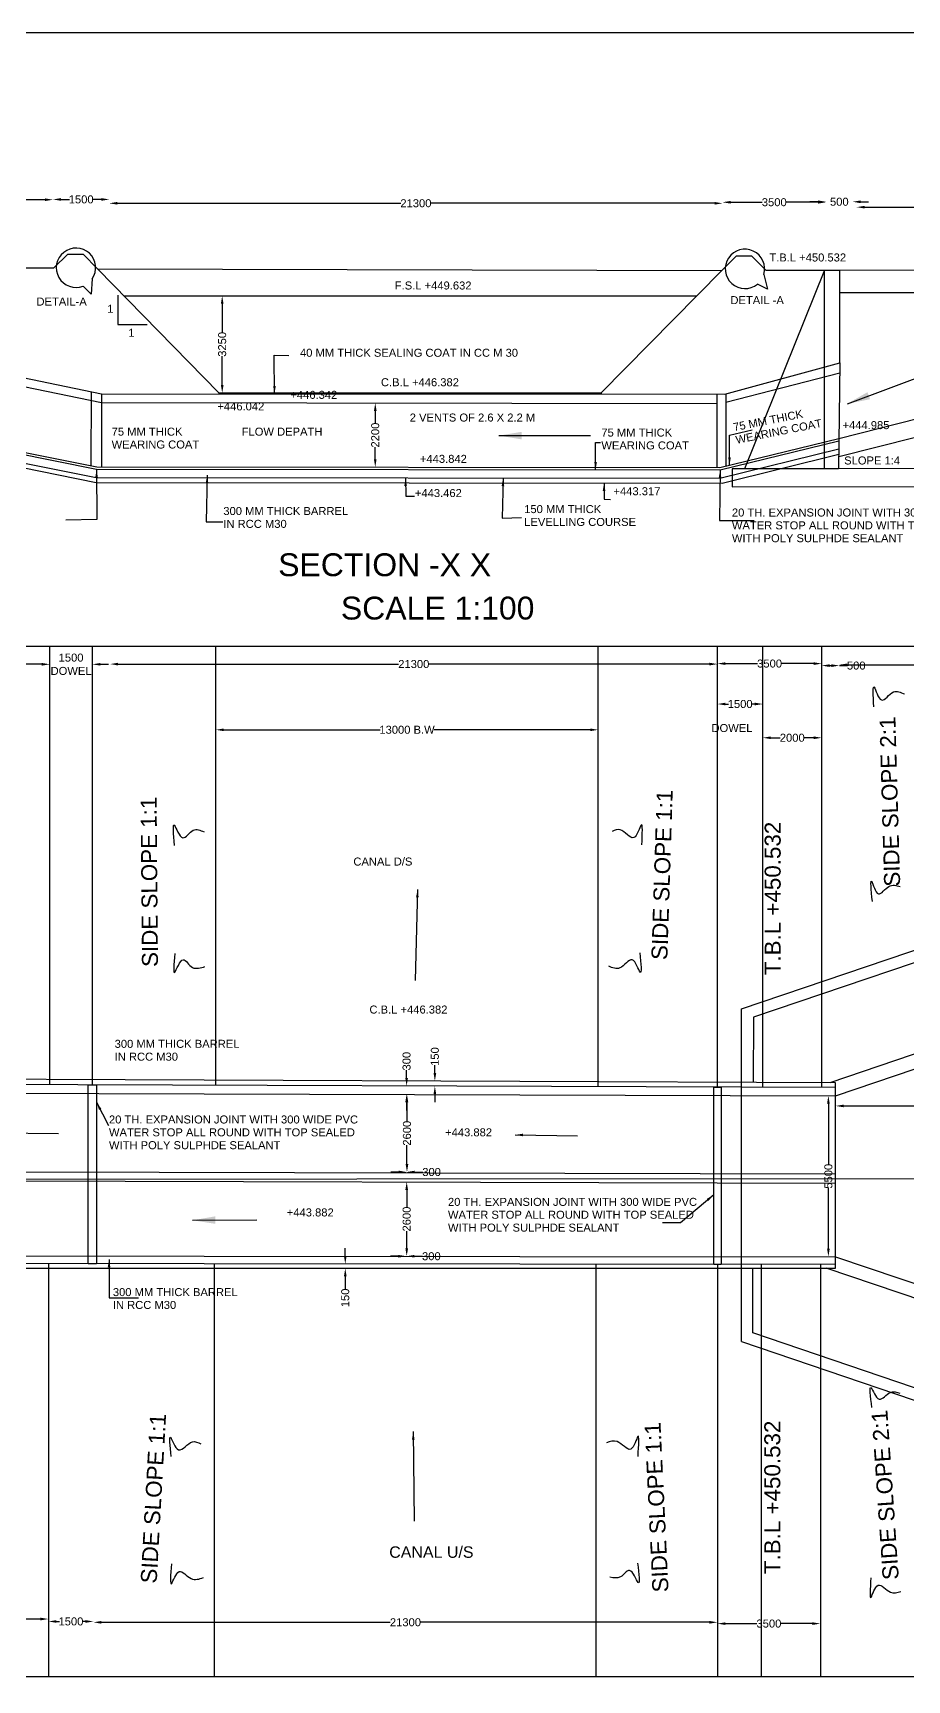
# Model space of a CAD drawing. Header units: millimetres. Extents: x 1715873 to 1731220, y 45608001 to 45618936.
# Drawn here: x 1721236 to 1725059, y 45611723 to 45618927 of the extents above; entities that cross this region are included whole.
import ezdxf

# ---------------------------------------------------------------- set-up
doc = ezdxf.new("R2010")
doc.units = ezdxf.units.MM
doc.header["$MEASUREMENT"] = 0
for name, color, linetype in [('DIMENSION', 7, 'Continuous'), ('DRAWING', 2, 'Continuous'), ('TEXT', 7, 'Continuous')]:
    doc.layers.add(name, color=color, linetype=linetype)
doc.styles.get("Standard").update_dxf_attribs({"font": 'arial.ttf', "height": 35})
doc.dimstyles.get("Standard").update_dxf_attribs({"dimtxt": 35, "dimasz": 35, "dimexe": 0.18, "dimexo": 0.0625, "dimgap": 0.09, "dimtad": 0, "dimdec": 0, "dimzin": 0, "dimdsep": 46, "dimtxsty": 'Standard', "dimcen": 0.09, "dimse1": 1, "dimse2": 1, "dimadec": 0, "dimazin": 0, "dimtfac": 1, "dimtdec": 0, "dimtofl": 0, "dimtmove": 0, "dimatfit": 3, "dimfxl": 1, "dimtolj": 1, "dimtzin": 0, "dimarcsym": 0})

# ---------------------------------------------------------------- blocks, each defined once
blk = doc.blocks.new('*D57')
at = {"layer": 'Defpoints', "color": 0, "transparency": 16777216}
for p in [(1720710.6, 45618196.5), (1721324.4, 45618197.7), (1721324.4, 45618194.2)]:
    blk.add_point(p, dxfattribs=at)
at = {"layer": 'DIMENSION', "color": 0, "lineweight": -2, "transparency": 16777216}
for p, q in [((1720745.6, 45618197.7), (1720965.2, 45618197.7)), ((1721289.4, 45618197.7), (1721069.8, 45618197.7))]:
    blk.add_line(p, q, dxfattribs=at)
at = {"layer": 'DIMENSION', "color": 0, "transparency": 16777216}
for points in [[(1720745.6, 45618203.5), (1720745.6, 45618191.9), (1720710.6, 45618197.7)], [(1721289.4, 45618203.5), (1721289.4, 45618191.9), (1721324.4, 45618197.7)]]:
    blk.add_solid(points, dxfattribs=at)
at = {"layer": 'DIMENSION', "color": 0, "transparency": 16777216, "insert": (1721017.5, 45618197.7), "char_height": 35, "attachment_point": 5}
blk.add_mtext('\\A1;5000', dxfattribs=at)
blk = doc.blocks.new('*D58')
at = {"layer": 'Defpoints', "color": 0, "transparency": 16777216}
for p in [(1721324.4, 45618197.7), (1721570.2, 45618198.9), (1721570.2, 45618194.2)]:
    blk.add_point(p, dxfattribs=at)
at = {"layer": 'DIMENSION', "color": 0, "lineweight": -2, "transparency": 16777216}
for p, q in [((1721359.4, 45618198.9), (1721396.7, 45618198.9)), ((1721535.2, 45618198.9), (1721498, 45618198.9))]:
    blk.add_line(p, q, dxfattribs=at)
at = {"layer": 'DIMENSION', "color": 0, "transparency": 16777216}
for points in [[(1721359.4, 45618204.7), (1721359.4, 45618193), (1721324.4, 45618198.9)], [(1721535.2, 45618204.7), (1721535.2, 45618193), (1721570.2, 45618198.9)]]:
    blk.add_solid(points, dxfattribs=at)
at = {"layer": 'DIMENSION', "color": 0, "transparency": 16777216, "insert": (1721447.3, 45618198.9), "char_height": 35, "attachment_point": 5}
blk.add_mtext('\\A1;1500', dxfattribs=at)
blk = doc.blocks.new('*D59')
at = {"layer": 'Defpoints', "color": 0, "transparency": 16777216}
for p in [(1721570.2, 45618198.9), (1724252.3, 45618182), (1724252.3, 45618174.2)]:
    blk.add_point(p, dxfattribs=at)
at = {"layer": 'DIMENSION', "color": 0, "lineweight": -2, "transparency": 16777216}
for p, q in [((1721605.2, 45618182), (1722845.1, 45618182)), ((1724217.3, 45618182), (1722977.4, 45618182))]:
    blk.add_line(p, q, dxfattribs=at)
at = {"layer": 'DIMENSION', "color": 0, "transparency": 16777216}
for points in [[(1721605.2, 45618187.8), (1721605.2, 45618176.2), (1721570.2, 45618182)], [(1724217.3, 45618187.8), (1724217.3, 45618176.2), (1724252.3, 45618182)]]:
    blk.add_solid(points, dxfattribs=at)
at = {"layer": 'DIMENSION', "color": 0, "transparency": 16777216, "insert": (1722911.3, 45618182), "char_height": 35, "attachment_point": 5}
blk.add_mtext('\\A1;21300', dxfattribs=at)
blk = doc.blocks.new('*D60')
at = {"layer": 'Defpoints', "color": 0, "transparency": 16777216}
for p in [(1724252.3, 45618182), (1724704.7, 45618186.5), (1724704.7, 45618186.5)]:
    blk.add_point(p, dxfattribs=at)
at = {"layer": 'DIMENSION', "color": 0, "lineweight": -2, "transparency": 16777216}
for p, q in [((1724287.3, 45618186.5), (1724426.2, 45618186.5)), ((1724669.7, 45618186.5), (1724530.8, 45618186.5))]:
    blk.add_line(p, q, dxfattribs=at)
at = {"layer": 'DIMENSION', "color": 0, "transparency": 16777216}
for points in [[(1724287.3, 45618192.3), (1724287.3, 45618180.6), (1724252.3, 45618186.5)], [(1724669.7, 45618192.3), (1724669.7, 45618180.6), (1724704.7, 45618186.5)]]:
    blk.add_solid(points, dxfattribs=at)
at = {"layer": 'DIMENSION', "color": 0, "transparency": 16777216, "insert": (1724478.5, 45618186.5), "char_height": 35, "attachment_point": 5}
blk.add_mtext('\\A1;3500', dxfattribs=at)
blk = doc.blocks.new('*D61')
at = {"layer": 'Defpoints', "color": 0, "transparency": 16777216}
for p in [(1724704.7, 45618186.5), (1724821.2, 45618188.6), (1724821.2, 45618167)]:
    blk.add_point(p, dxfattribs=at)
at = {"layer": 'DIMENSION', "color": 0, "lineweight": -2, "transparency": 16777216}
for p, q in [((1724669.7, 45618188.6), (1724634.7, 45618188.6)), ((1724856.2, 45618188.6), (1724891.2, 45618188.6))]:
    blk.add_line(p, q, dxfattribs=at)
at = {"layer": 'DIMENSION', "color": 0, "transparency": 16777216}
for points in [[(1724669.7, 45618194.4), (1724669.7, 45618182.7), (1724704.7, 45618188.6)], [(1724856.2, 45618194.4), (1724856.2, 45618182.7), (1724821.2, 45618188.6)]]:
    blk.add_solid(points, dxfattribs=at)
at = {"layer": 'DIMENSION', "color": 0, "transparency": 16777216, "insert": (1724763, 45618188.6), "char_height": 35, "attachment_point": 5}
blk.add_mtext('\\A1;500', dxfattribs=at)
blk = doc.blocks.new('*D62')
at = {"layer": 'Defpoints', "color": 0, "transparency": 16777216}
for p in [(1724838.7, 45618191.5), (1726257.5, 45618194.6), (1726257.5, 45618165.1)]:
    blk.add_point(p, dxfattribs=at)
at = {"layer": 'DIMENSION', "color": 0, "lineweight": -2, "transparency": 16777216}
for p, q in [((1724873.7, 45618165.1), (1725483.9, 45618165.1)), ((1726222.5, 45618165.1), (1725612.4, 45618165.1))]:
    blk.add_line(p, q, dxfattribs=at)
at = {"layer": 'DIMENSION', "color": 0, "transparency": 16777216}
for points in [[(1724873.7, 45618170.9), (1724873.7, 45618159.3), (1724838.7, 45618165.1)], [(1726222.5, 45618170.9), (1726222.5, 45618159.3), (1726257.5, 45618165.1)]]:
    blk.add_solid(points, dxfattribs=at)
at = {"layer": 'DIMENSION', "color": 0, "transparency": 16777216, "insert": (1725548.1, 45618165.1), "char_height": 35, "attachment_point": 5}
blk.add_mtext('\\A1;11700', dxfattribs=at)
blk = doc.blocks.new('*D66')
at = {"layer": 'Defpoints', "color": 0, "transparency": 16777216}
for p in [(1722733.9, 45617308.6), (1722733.5, 45617027.8), (1722733.5, 45617027.8)]:
    blk.add_point(p, dxfattribs=at)
at = {"layer": 'DIMENSION', "color": 0, "lineweight": -2, "transparency": 16777216}
for p, q in [((1722733.5, 45617273.6), (1722733.5, 45617220.8)), ((1722733.5, 45617062.8), (1722733.5, 45617115.6))]:
    blk.add_line(p, q, dxfattribs=at)
at = {"layer": 'DIMENSION', "color": 0, "transparency": 16777216}
for points in [[(1722727.7, 45617273.6), (1722739.4, 45617273.6), (1722733.5, 45617308.6)], [(1722727.7, 45617062.8), (1722739.4, 45617062.8), (1722733.5, 45617027.8)]]:
    blk.add_solid(points, dxfattribs=at)
at = {"layer": 'DIMENSION', "color": 0, "transparency": 16777216, "insert": (1722733.5, 45617168.2), "char_height": 35, "attachment_point": 5, "rotation": 90}
blk.add_mtext('\\A1;2200', dxfattribs=at)
blk = doc.blocks.new('*D67')
at = {"layer": 'Defpoints', "color": 0, "transparency": 16777216}
for p in [(1722167.6, 45617777.7), (1722064.1, 45617352.3), (1722167.6, 45617352.3)]:
    blk.add_point(p, dxfattribs=at)
at = {"layer": 'DIMENSION', "color": 0, "lineweight": -2, "transparency": 16777216}
for p, q in [((1722064.1, 45617742.7), (1722064.1, 45617617.3)), ((1722064.1, 45617387.3), (1722064.1, 45617512.7))]:
    blk.add_line(p, q, dxfattribs=at)
at = {"layer": 'DIMENSION', "color": 0, "transparency": 16777216}
for points in [[(1722058.3, 45617742.7), (1722070, 45617742.7), (1722064.1, 45617777.7)], [(1722058.3, 45617387.3), (1722070, 45617387.3), (1722064.1, 45617352.3)]]:
    blk.add_solid(points, dxfattribs=at)
at = {"layer": 'DIMENSION', "color": 0, "transparency": 16777216, "insert": (1722064.1, 45617565), "char_height": 35, "attachment_point": 5, "rotation": 90}
blk.add_mtext('\\A1;3250', dxfattribs=at)
blk = doc.blocks.new('*D72')
at = {"layer": 'Defpoints', "color": 0, "transparency": 16777216}
for p in [(1720739, 45616163.6), (1721310, 45616165.6), (1721310, 45616163.6)]:
    blk.add_point(p, dxfattribs=at)
at = {"layer": 'DIMENSION', "color": 0, "lineweight": -2, "transparency": 16777216}
for p, q in [((1720774, 45616165.6), (1720972.2, 45616165.6)), ((1721275, 45616165.6), (1721076.8, 45616165.6))]:
    blk.add_line(p, q, dxfattribs=at)
at = {"layer": 'DIMENSION', "color": 0, "transparency": 16777216}
for points in [[(1720774, 45616171.5), (1720774, 45616159.8), (1720739, 45616165.6)], [(1721275, 45616171.5), (1721275, 45616159.8), (1721310, 45616165.6)]]:
    blk.add_solid(points, dxfattribs=at)
at = {"layer": 'DIMENSION', "color": 0, "transparency": 16777216, "insert": (1721024.5, 45616165.6), "char_height": 35, "attachment_point": 5}
blk.add_mtext('\\A1;5000', dxfattribs=at)
blk = doc.blocks.new('*D73')
at = {"layer": 'Defpoints', "color": 0, "transparency": 16777216}
for p in [(1721573.8, 45616167.7), (1724230.2, 45616167.7), (1724230.2, 45616166.6)]:
    blk.add_point(p, dxfattribs=at)
at = {"layer": 'DIMENSION', "color": 0, "lineweight": -2, "transparency": 16777216}
for p, q in [((1721608.8, 45616166.6), (1722835.8, 45616166.6)), ((1724195.2, 45616166.6), (1722968.2, 45616166.6))]:
    blk.add_line(p, q, dxfattribs=at)
at = {"layer": 'DIMENSION', "color": 0, "transparency": 16777216}
for points in [[(1721608.8, 45616172.4), (1721608.8, 45616160.7), (1721573.8, 45616166.6)], [(1724195.2, 45616172.4), (1724195.2, 45616160.7), (1724230.2, 45616166.6)]]:
    blk.add_solid(points, dxfattribs=at)
at = {"layer": 'DIMENSION', "color": 0, "transparency": 16777216, "insert": (1722902, 45616166.6), "char_height": 35, "attachment_point": 5}
blk.add_mtext('\\A1;21300', dxfattribs=at)
blk = doc.blocks.new('*D74')
at = {"layer": 'Defpoints', "color": 0, "transparency": 16777216}
for p in [(1724230.2, 45616167.7), (1724686.1, 45616168.7), (1724686.1, 45616167.7)]:
    blk.add_point(p, dxfattribs=at)
at = {"layer": 'DIMENSION', "color": 0, "lineweight": -2, "transparency": 16777216}
for p, q in [((1724265.2, 45616168.7), (1724405.9, 45616168.7)), ((1724651.1, 45616168.7), (1724510.4, 45616168.7))]:
    blk.add_line(p, q, dxfattribs=at)
at = {"layer": 'DIMENSION', "color": 0, "transparency": 16777216}
for points in [[(1724265.2, 45616174.5), (1724265.2, 45616162.8), (1724230.2, 45616168.7)], [(1724651.1, 45616174.5), (1724651.1, 45616162.8), (1724686.1, 45616168.7)]]:
    blk.add_solid(points, dxfattribs=at)
at = {"layer": 'DIMENSION', "color": 0, "transparency": 16777216, "insert": (1724458.1, 45616168.7), "char_height": 35, "attachment_point": 5}
blk.add_mtext('\\A1;3500', dxfattribs=at)
blk = doc.blocks.new('*D75')
at = {"layer": 'Defpoints', "color": 0, "transparency": 16777216}
for p in [(1724686.1, 45616167.7), (1724763.3, 45616159.9), (1724763.3, 45616159.9)]:
    blk.add_point(p, dxfattribs=at)
at = {"layer": 'DIMENSION', "color": 0, "lineweight": -2, "transparency": 16777216}
for p, q in [((1724721.1, 45616159.9), (1724728.3, 45616159.9)), ((1724763.3, 45616159.9), (1724798.3, 45616159.9))]:
    blk.add_line(p, q, dxfattribs=at)
at = {"layer": 'DIMENSION', "color": 0, "transparency": 16777216}
for points in [[(1724721.1, 45616165.7), (1724721.1, 45616154), (1724686.1, 45616159.9)], [(1724728.3, 45616165.7), (1724728.3, 45616154), (1724763.3, 45616159.9)]]:
    blk.add_solid(points, dxfattribs=at)
at = {"layer": 'DIMENSION', "color": 0, "transparency": 16777216, "insert": (1724837, 45616159.9), "char_height": 35, "attachment_point": 5}
blk.add_mtext('\\A1;500', dxfattribs=at)
blk = doc.blocks.new('*D76')
at = {"layer": 'Defpoints', "color": 0, "transparency": 16777216}
for p in [(1724763.3, 45616159.9), (1726990.8, 45616163.5), (1726990.8, 45616159.3)]:
    blk.add_point(p, dxfattribs=at)
at = {"layer": 'DIMENSION', "color": 0, "lineweight": -2, "transparency": 16777216}
for p, q in [((1724798.3, 45616163.5), (1725812.8, 45616163.5)), ((1726955.8, 45616163.5), (1725941.3, 45616163.5))]:
    blk.add_line(p, q, dxfattribs=at)
at = {"layer": 'DIMENSION', "color": 0, "transparency": 16777216}
for points in [[(1724798.3, 45616169.3), (1724798.3, 45616157.6), (1724763.3, 45616163.5)], [(1726955.8, 45616169.3), (1726955.8, 45616157.6), (1726990.8, 45616163.5)]]:
    blk.add_solid(points, dxfattribs=at)
at = {"layer": 'DIMENSION', "color": 0, "transparency": 16777216, "insert": (1725877, 45616163.5), "char_height": 35, "attachment_point": 5}
blk.add_mtext('\\A1;17600', dxfattribs=at)
blk = doc.blocks.new('*D84')
at = {"layer": 'Defpoints', "color": 0, "transparency": 16777216}
for p in [(1724746.5, 45614234), (1724746.5, 45614217), (1727012.9, 45614217)]:
    blk.add_point(p, dxfattribs=at)
at = {"layer": 'DIMENSION', "color": 0, "lineweight": -2, "transparency": 16777216}
for p, q in [((1724781.5, 45614234), (1725815.4, 45614234)), ((1726977.9, 45614234), (1725943.9, 45614234))]:
    blk.add_line(p, q, dxfattribs=at)
at = {"layer": 'DIMENSION', "color": 0, "transparency": 16777216}
for points in [[(1724781.5, 45614239.8), (1724781.5, 45614228.2), (1724746.5, 45614234)], [(1726977.9, 45614239.8), (1726977.9, 45614228.2), (1727012.9, 45614234)]]:
    blk.add_solid(points, dxfattribs=at)
at = {"layer": 'DIMENSION', "color": 0, "transparency": 16777216, "insert": (1725879.7, 45614234), "char_height": 35, "attachment_point": 5}
blk.add_mtext('\\A1;17600', dxfattribs=at)
blk = doc.blocks.new('*D85')
at = {"layer": 'Defpoints', "color": 0, "transparency": 16777216}
for p in [(1724715.9, 45614278.3), (1724715.2, 45613574.7), (1724715.2, 45613574.7)]:
    blk.add_point(p, dxfattribs=at)
at = {"layer": 'DIMENSION', "color": 0, "lineweight": -2, "transparency": 16777216}
for p, q in [((1724715.2, 45614243.3), (1724715.2, 45613978.8)), ((1724715.2, 45613609.7), (1724715.2, 45613874.2))]:
    blk.add_line(p, q, dxfattribs=at)
at = {"layer": 'DIMENSION', "color": 0, "transparency": 16777216}
for points in [[(1724709.4, 45614243.3), (1724721.1, 45614243.3), (1724715.2, 45614278.3)], [(1724709.4, 45613609.7), (1724721.1, 45613609.7), (1724715.2, 45613574.7)]]:
    blk.add_solid(points, dxfattribs=at)
at = {"layer": 'DIMENSION', "color": 0, "transparency": 16777216, "insert": (1724715.2, 45613926.5), "char_height": 35, "attachment_point": 5, "rotation": 90}
blk.add_mtext('\\A1;5500', dxfattribs=at)
blk = doc.blocks.new('*D86')
at = {"layer": 'Defpoints', "color": 0, "transparency": 16777216}
for p in [(1724230.2, 45611969.8), (1724230.2, 45611969.8), (1724680.2, 45611969.8)]:
    blk.add_point(p, dxfattribs=at)
at = {"layer": 'DIMENSION', "color": 0, "lineweight": -2, "transparency": 16777216}
for p, q in [((1724265.2, 45611969.8), (1724402.9, 45611969.8)), ((1724645.2, 45611969.8), (1724507.5, 45611969.8))]:
    blk.add_line(p, q, dxfattribs=at)
at = {"layer": 'DIMENSION', "color": 0, "transparency": 16777216}
for points in [[(1724265.2, 45611975.6), (1724265.2, 45611963.9), (1724230.2, 45611969.8)], [(1724645.2, 45611975.6), (1724645.2, 45611963.9), (1724680.2, 45611969.8)]]:
    blk.add_solid(points, dxfattribs=at)
at = {"layer": 'DIMENSION', "color": 0, "transparency": 16777216, "insert": (1724455.2, 45611969.8), "char_height": 35, "attachment_point": 5}
blk.add_mtext('\\A1;3500', dxfattribs=at)
blk = doc.blocks.new('*D96')
at = {"layer": 'Defpoints', "color": 0, "transparency": 16777216}
for p in [(1721501, 45611975.5), (1721501, 45611975.5), (1724230.2, 45611969.8)]:
    blk.add_point(p, dxfattribs=at)
at = {"layer": 'DIMENSION', "color": 0, "lineweight": -2, "transparency": 16777216}
for p, q in [((1721536, 45611975.5), (1722799.4, 45611975.5)), ((1724195.2, 45611975.5), (1722931.8, 45611975.5))]:
    blk.add_line(p, q, dxfattribs=at)
at = {"layer": 'DIMENSION', "color": 0, "transparency": 16777216}
for points in [[(1721536, 45611981.3), (1721536, 45611969.6), (1721501, 45611975.5)], [(1724195.2, 45611981.3), (1724195.2, 45611969.6), (1724230.2, 45611975.5)]]:
    blk.add_solid(points, dxfattribs=at)
at = {"layer": 'DIMENSION', "color": 0, "transparency": 16777216, "insert": (1722865.6, 45611975.5), "char_height": 35, "attachment_point": 5}
blk.add_mtext('\\A1;21300', dxfattribs=at)
blk = doc.blocks.new('*D97')
at = {"layer": 'Defpoints', "color": 0, "transparency": 16777216}
for p in [(1721304.1, 45611979.2), (1721304.1, 45611975.5), (1721501, 45611975.5)]:
    blk.add_point(p, dxfattribs=at)
at = {"layer": 'DIMENSION', "color": 0, "lineweight": -2, "transparency": 16777216}
for p, q in [((1721339.1, 45611979.2), (1721351.9, 45611979.2)), ((1721466, 45611979.2), (1721453.2, 45611979.2))]:
    blk.add_line(p, q, dxfattribs=at)
at = {"layer": 'DIMENSION', "color": 0, "transparency": 16777216}
for points in [[(1721339.1, 45611985), (1721339.1, 45611973.3), (1721304.1, 45611979.2)], [(1721466, 45611985), (1721466, 45611973.3), (1721501, 45611979.2)]]:
    blk.add_solid(points, dxfattribs=at)
at = {"layer": 'DIMENSION', "color": 0, "transparency": 16777216, "insert": (1721402.6, 45611979.2), "char_height": 35, "attachment_point": 5}
blk.add_mtext('\\A1;1500', dxfattribs=at)
blk = doc.blocks.new('*D98')
at = {"layer": 'Defpoints', "color": 0, "transparency": 16777216}
for p in [(1720667.2, 45611989.9), (1720667.2, 45611979.2), (1721304.1, 45611979.2)]:
    blk.add_point(p, dxfattribs=at)
at = {"layer": 'DIMENSION', "color": 0, "lineweight": -2, "transparency": 16777216}
for p, q in [((1720702.2, 45611989.9), (1720933.4, 45611989.9)), ((1721269.1, 45611989.9), (1721037.9, 45611989.9))]:
    blk.add_line(p, q, dxfattribs=at)
at = {"layer": 'DIMENSION', "color": 0, "transparency": 16777216}
for points in [[(1720702.2, 45611995.7), (1720702.2, 45611984), (1720667.2, 45611989.9)], [(1721269.1, 45611995.7), (1721269.1, 45611984), (1721304.1, 45611989.9)]]:
    blk.add_solid(points, dxfattribs=at)
at = {"layer": 'DIMENSION', "color": 0, "transparency": 16777216, "insert": (1720985.7, 45611989.9), "char_height": 35, "attachment_point": 5}
blk.add_mtext('\\A1;5000', dxfattribs=at)
blk = doc.blocks.new('*D147')
at = {"layer": 'Defpoints', "color": 0, "transparency": 16777216}
for p in [(1722870.1, 45613576.5), (1722870.1, 45613576.5), (1722870.1, 45613542.3)]:
    blk.add_point(p, dxfattribs=at)
at = {"layer": 'DIMENSION', "color": 0, "lineweight": -2, "transparency": 16777216}
for p, q in [((1722835.1, 45613576.5), (1722800.1, 45613576.5)), ((1722905.1, 45613576.5), (1722940.1, 45613576.5))]:
    blk.add_line(p, q, dxfattribs=at)
at = {"layer": 'DIMENSION', "color": 0, "transparency": 16777216}
for points in [[(1722835.1, 45613582.3), (1722835.1, 45613570.7), (1722870.1, 45613576.5)], [(1722905.1, 45613582.3), (1722905.1, 45613570.7), (1722870.1, 45613576.5)]]:
    blk.add_solid(points, dxfattribs=at)
at = {"layer": 'DIMENSION', "color": 0, "transparency": 16777216, "insert": (1722978.8, 45613576.5), "char_height": 35, "attachment_point": 5}
blk.add_mtext('\\A1;300', dxfattribs=at)
blk = doc.blocks.new('*D148')
at = {"layer": 'Defpoints', "color": 0, "transparency": 16777216}
for p in [(1722871, 45613902), (1722871, 45613902), (1722870.1, 45613576.5)]:
    blk.add_point(p, dxfattribs=at)
at = {"layer": 'DIMENSION', "color": 0, "lineweight": -2, "transparency": 16777216}
for p, q in [((1722871, 45613867), (1722871, 45613791.9)), ((1722871, 45613611.5), (1722871, 45613686.7))]:
    blk.add_line(p, q, dxfattribs=at)
at = {"layer": 'DIMENSION', "color": 0, "transparency": 16777216}
for points in [[(1722865.2, 45613867), (1722876.9, 45613867), (1722871, 45613902)], [(1722865.2, 45613611.5), (1722876.9, 45613611.5), (1722871, 45613576.5)]]:
    blk.add_solid(points, dxfattribs=at)
at = {"layer": 'DIMENSION', "color": 0, "transparency": 16777216, "insert": (1722871, 45613739.3), "char_height": 35, "attachment_point": 5, "rotation": 90}
blk.add_mtext('\\A1;2600', dxfattribs=at)
blk = doc.blocks.new('*D149')
at = {"layer": 'Defpoints', "color": 0, "transparency": 16777216}
for p in [(1722871, 45613902), (1722871.1, 45613944.9), (1722871.1, 45613941.3)]:
    blk.add_point(p, dxfattribs=at)
at = {"layer": 'DIMENSION', "color": 0, "lineweight": -2, "transparency": 16777216}
for p, q in [((1722836, 45613944.9), (1722801, 45613944.9)), ((1722906.1, 45613944.9), (1722941.1, 45613944.9))]:
    blk.add_line(p, q, dxfattribs=at)
at = {"layer": 'DIMENSION', "color": 0, "transparency": 16777216}
for points in [[(1722836, 45613950.8), (1722836, 45613939.1), (1722871, 45613944.9)], [(1722906.1, 45613950.8), (1722906.1, 45613939.1), (1722871.1, 45613944.9)]]:
    blk.add_solid(points, dxfattribs=at)
at = {"layer": 'DIMENSION', "color": 0, "transparency": 16777216, "insert": (1722979.8, 45613944.9), "char_height": 35, "attachment_point": 5}
blk.add_mtext('\\A1;300', dxfattribs=at)
blk = doc.blocks.new('*D150')
at = {"layer": 'Defpoints', "color": 0, "transparency": 16777216}
for p in [(1722872.2, 45614284.2), (1722872.2, 45614284.2), (1722871.1, 45613944.9)]:
    blk.add_point(p, dxfattribs=at)
at = {"layer": 'DIMENSION', "color": 0, "lineweight": -2, "transparency": 16777216}
for p, q in [((1722872.2, 45614249.2), (1722872.2, 45614167.2)), ((1722872.2, 45613979.9), (1722872.2, 45614062))]:
    blk.add_line(p, q, dxfattribs=at)
at = {"layer": 'DIMENSION', "color": 0, "transparency": 16777216}
for points in [[(1722866.4, 45614249.2), (1722878.1, 45614249.2), (1722872.2, 45614284.2)], [(1722866.4, 45613979.9), (1722878.1, 45613979.9), (1722872.2, 45613944.9)]]:
    blk.add_solid(points, dxfattribs=at)
at = {"layer": 'DIMENSION', "color": 0, "transparency": 16777216, "insert": (1722872.2, 45614114.6), "char_height": 35, "attachment_point": 5, "rotation": 90}
blk.add_mtext('\\A1;2600', dxfattribs=at)
blk = doc.blocks.new('*D151')
at = {"layer": 'Defpoints', "color": 0, "transparency": 16777216}
for p in [(1722870.6, 45614321.1), (1722872.2, 45614284.2), (1722872.4, 45614321.1)]:
    blk.add_point(p, dxfattribs=at)
at = {"layer": 'DIMENSION', "color": 0, "lineweight": -2, "transparency": 16777216}
for p, q in [((1722870.6, 45614356.1), (1722870.6, 45614391.1)), ((1722870.6, 45614249.2), (1722870.6, 45614214.2))]:
    blk.add_line(p, q, dxfattribs=at)
at = {"layer": 'DIMENSION', "color": 0, "transparency": 16777216}
for points in [[(1722864.8, 45614356.1), (1722876.4, 45614356.1), (1722870.6, 45614321.1)], [(1722864.8, 45614249.2), (1722876.4, 45614249.2), (1722870.6, 45614284.2)]]:
    blk.add_solid(points, dxfattribs=at)
at = {"layer": 'DIMENSION', "color": 0, "transparency": 16777216, "insert": (1722870.6, 45614429.8), "char_height": 35, "attachment_point": 5, "rotation": 90}
blk.add_mtext('\\A1;300', dxfattribs=at)
blk = doc.blocks.new('*D152')
at = {"layer": 'Defpoints', "color": 0, "transparency": 16777216}
for p in [(1722994.2, 45614342.9), (1722996.5, 45614342.9), (1722996.4, 45614320.7)]:
    blk.add_point(p, dxfattribs=at)
at = {"layer": 'DIMENSION', "color": 0, "lineweight": -2, "transparency": 16777216}
for p, q in [((1722994.2, 45614377.9), (1722994.2, 45614412.9)), ((1722994.2, 45614285.7), (1722994.2, 45614250.7))]:
    blk.add_line(p, q, dxfattribs=at)
at = {"layer": 'DIMENSION', "color": 0, "transparency": 16777216}
for points in [[(1722988.4, 45614377.9), (1723000, 45614377.9), (1722994.2, 45614342.9)], [(1722988.4, 45614285.7), (1723000, 45614285.7), (1722994.2, 45614320.7)]]:
    blk.add_solid(points, dxfattribs=at)
at = {"layer": 'DIMENSION', "color": 0, "transparency": 16777216, "insert": (1722994.2, 45614450), "char_height": 35, "attachment_point": 5, "rotation": 90}
blk.add_mtext('\\A1;150', dxfattribs=at)
blk = doc.blocks.new('*D153')
at = {"layer": 'Defpoints', "color": 0, "transparency": 16777216}
for p in [(1724428.4, 45615844.3), (1724428.4, 45615844.3), (1724686.1, 45615844.3)]:
    blk.add_point(p, dxfattribs=at)
at = {"layer": 'DIMENSION', "color": 0, "lineweight": -2, "transparency": 16777216}
for p, q in [((1724463.4, 45615844.3), (1724504.6, 45615844.3)), ((1724651.1, 45615844.3), (1724609.8, 45615844.3))]:
    blk.add_line(p, q, dxfattribs=at)
at = {"layer": 'DIMENSION', "color": 0, "transparency": 16777216}
for points in [[(1724463.4, 45615850.2), (1724463.4, 45615838.5), (1724428.4, 45615844.3)], [(1724651.1, 45615850.2), (1724651.1, 45615838.5), (1724686.1, 45615844.3)]]:
    blk.add_solid(points, dxfattribs=at)
at = {"layer": 'DIMENSION', "color": 0, "transparency": 16777216, "insert": (1724557.2, 45615844.3), "char_height": 35, "attachment_point": 5}
blk.add_mtext('\\A1;2000', dxfattribs=at)
blk = doc.blocks.new('*D154')
at = {"layer": 'Defpoints', "color": 0, "transparency": 16777216}
for p in [(1724230.2, 45615991.9), (1724230.2, 45615844.3), (1724428.4, 45615844.3)]:
    blk.add_point(p, dxfattribs=at)
at = {"layer": 'DIMENSION', "color": 0, "lineweight": -2, "transparency": 16777216}
for p, q in [((1724265.2, 45615991.9), (1724278.6, 45615991.9)), ((1724393.4, 45615991.9), (1724379.9, 45615991.9))]:
    blk.add_line(p, q, dxfattribs=at)
at = {"layer": 'DIMENSION', "color": 0, "transparency": 16777216}
for points in [[(1724265.2, 45615997.7), (1724265.2, 45615986.1), (1724230.2, 45615991.9)], [(1724393.4, 45615997.7), (1724393.4, 45615986.1), (1724428.4, 45615991.9)]]:
    blk.add_solid(points, dxfattribs=at)
at = {"layer": 'DIMENSION', "color": 0, "transparency": 16777216, "insert": (1724329.3, 45615991.9), "char_height": 35, "attachment_point": 5}
blk.add_mtext('\\A1;1500', dxfattribs=at)
blk = doc.blocks.new('*D155')
at = {"layer": 'Defpoints', "color": 0, "transparency": 16777216}
for p in [(1722036.2, 45615879.2), (1722036.2, 45615861.2), (1723708.7, 45615861.2)]:
    blk.add_point(p, dxfattribs=at)
at = {"layer": 'DIMENSION', "color": 0, "lineweight": -2, "transparency": 16777216}
for p, q in [((1722071.2, 45615879.2), (1722754.3, 45615879.2)), ((1723673.7, 45615879.2), (1722990.5, 45615879.2))]:
    blk.add_line(p, q, dxfattribs=at)
at = {"layer": 'DIMENSION', "color": 0, "transparency": 16777216}
for points in [[(1722071.2, 45615885), (1722071.2, 45615873.3), (1722036.2, 45615879.2)], [(1723673.7, 45615885), (1723673.7, 45615873.3), (1723708.7, 45615879.2)]]:
    blk.add_solid(points, dxfattribs=at)
at = {"layer": 'DIMENSION', "color": 0, "transparency": 16777216, "insert": (1722872.4, 45615879.2), "char_height": 35, "attachment_point": 5}
blk.add_mtext('\\A1;13000 B.W', dxfattribs=at)
blk = doc.blocks.new('*D157')
at = {"layer": 'Defpoints', "color": 0, "transparency": 16777216}
for p in [(1722602.3, 45613542.5), (1722608.1, 45613542.5), (1722608.1, 45613523.9)]:
    blk.add_point(p, dxfattribs=at)
at = {"layer": 'DIMENSION', "color": 0, "lineweight": -2, "transparency": 16777216}
for p, q in [((1722602.3, 45613577.5), (1722602.3, 45613612.5)), ((1722602.3, 45613488.9), (1722602.3, 45613431.4))]:
    blk.add_line(p, q, dxfattribs=at)
at = {"layer": 'DIMENSION', "color": 0, "transparency": 16777216}
for points in [[(1722596.5, 45613577.5), (1722608.1, 45613577.5), (1722602.3, 45613542.5)], [(1722596.5, 45613488.9), (1722608.1, 45613488.9), (1722602.3, 45613523.9)]]:
    blk.add_solid(points, dxfattribs=at)
at = {"layer": 'DIMENSION', "color": 0, "transparency": 16777216, "insert": (1722602.3, 45613394.4), "char_height": 35, "attachment_point": 5, "rotation": 90}
blk.add_mtext('\\A1;150', dxfattribs=at)
blk = doc.blocks.new('*D159')
at = {"layer": 'Defpoints', "color": 0, "transparency": 16777216}
for p in [(1721310, 45616165.6), (1721496.3, 45616165.6), (1721496.3, 45616165.6)]:
    blk.add_point(p, dxfattribs=at)
at = {"layer": 'DIMENSION', "color": 0, "lineweight": -2, "transparency": 16777216}
for p, q in [((1721275, 45616165.6), (1721240, 45616165.6)), ((1721531.3, 45616165.6), (1721566.3, 45616165.6))]:
    blk.add_line(p, q, dxfattribs=at)
at = {"layer": 'DIMENSION', "color": 0, "transparency": 16777216}
for points in [[(1721275, 45616171.5), (1721275, 45616159.8), (1721310, 45616165.6)], [(1721531.3, 45616171.5), (1721531.3, 45616159.8), (1721496.3, 45616165.6)]]:
    blk.add_solid(points, dxfattribs=at)
at = {"layer": 'DIMENSION', "color": 0, "transparency": 16777216, "insert": (1721403.2, 45616165.6), "char_height": 35, "attachment_point": 5}
blk.add_mtext('\\A1;1500 \\PDOWEL', dxfattribs=at)

msp = doc.modelspace()

# ---------------------------------------------------------------- linework, layer by layer
at = {"layer": 'DIMENSION', "color": 0}
msp.add_lwpolyline([(1715872.7, 45608070.8), (1731219.6, 45608070.8), (1731219.6, 45618927.1), (1715872.7, 45618927.1)], close=True, dxfattribs=at)
at = {"layer": 'DRAWING', "color": 0}
for points in [[(1720684.6, 45617899.5), (1721327.7, 45617899.5), (1721388.7, 45617959.1), (1721455.5, 45617959.1), (1721518.7, 45617896), (1724248.5, 45617888.7), (1724313.3, 45617952.3), (1724378.7, 45617952.3), (1724441.1, 45617889.1), (1724765.2, 45617889.1)], [(1720615.5, 45617539.9), (1721536.5, 45617349), (1724262.8, 45617346.6), (1724765.2, 45617484), (1724765.2, 45617889.1), (1727921.9, 45617892.2)], [(1720616.2, 45617209.3), (1721515.9, 45617029.5), (1724240.8, 45617025.8), (1724761.3, 45617153.9), (1726258.4, 45617533.5), (1726258, 45617890.5)], [(1721520.8, 45617893.9), (1722049.4, 45617352.3), (1722049.4, 45617348.6)], [(1723721, 45617352.3), (1724248.5, 45617888.7)], [(1724697.6, 45617889.1), (1724348.6, 45617020.9)], [(1724433.1, 45617870.8), (1724449, 45617805.7), (1724404.7, 45617828.1)], [(1724697.6, 45617020.9), (1724697.6, 45617889.1)], [(1721495.7, 45617851.6), (1721490.9, 45617784.8), (1721455.6, 45617819.8)], [(1724765.2, 45617792.5), (1727921.9, 45617792.5)], [(1721608, 45617779.7), (1721608, 45617652), (1721735.9, 45617652)], [(1721634.1, 45617777.8), (1724139, 45617777.4)], [(1720615.5, 45617500.2), (1721535.9, 45617310.2), (1724228.8, 45617306.5)], [(1724266.3, 45617311.9), (1724764.7, 45617441.2)], [(1724765.2, 45617484), (1724759.7, 45617020.9), (1724294.8, 45617020.9), (1724294.8, 45616941.3), (1726254.8, 45616944.3), (1726268.2, 45616932.5), (1726306.2, 45616932.5), (1726306.2, 45617022.8), (1724759.7, 45617020.9)], [(1724760.3, 45617074.5), (1726258.5, 45617451.7)], [(1721491.7, 45617034.4), (1721492.8, 45617358.1)], [(1721536.5, 45617349), (1721536, 45617029.5)], [(1722049.4, 45617352.3), (1723721, 45617352.3), (1723721, 45617347.1)], [(1724227.4, 45617346.7), (1724226.9, 45617025.8)], [(1724266.2, 45617347.6), (1724266.8, 45617032.2)], [(1720616.2, 45617200.5), (1721514.7, 45617018.6), (1724241.7, 45617015.5), (1724761.1, 45617142.4)], [(1724760.7, 45617106.6), (1724240.5, 45616978.6), (1721513.2, 45616981.9), (1720616.2, 45617160.6)], [(1720616.2, 45617142.9), (1721512.6, 45616960.6), (1724250.8, 45616958.6), (1724760.4, 45617085.1)], [(1717072.8, 45616245.6), (1728259.9, 45616245.6)], [(1721310, 45614326.8), (1721310, 45616245.6)], [(1721496.3, 45614326.2), (1721496.3, 45616245.6)], [(1722036.2, 45614324.2), (1722036.2, 45616245.6)], [(1723708.7, 45614318.1), (1723708.7, 45616245.6)], [(1724230.2, 45614316.3), (1724230.2, 45616245.6)], [(1724428.4, 45614315.5), (1724428.4, 45616245.6)], [(1724686.1, 45614314.6), (1724686.1, 45616245.6)], [(1724334.8, 45613203.6), (1724334.8, 45614658.1), (1726526, 45615401.5), (1726526, 45615628.9), (1727065.5, 45615628.9), (1727065.5, 45615534.2), (1727015.4, 45615534.2), (1727065.5, 45615534.2), (1728259.9, 45615534.2)], [(1727015.4, 45615534.2), (1727015.4, 45615573.9), (1726577.1, 45615573.9), (1726577.1, 45615362.2), (1724387.8, 45614621.9), (1724386.6, 45614337.1)], [(1726951.1, 45615573.9), (1726951.1, 45615093.2), (1724722.2, 45614335.7)], [(1724746.5, 45614278.2), (1727012.9, 45615046), (1728259.9, 45615046)], [(1724746.5, 45614335.6), (1720602.6, 45614352.9)], [(1724746.5, 45613523.9), (1724746.5, 45614335.6)], [(1724746.5, 45614314.4), (1720602.6, 45614329.3)], [(1720602.6, 45614291.6), (1724746.5, 45614278.2)], [(1717057.5, 45613914), (1728246.2, 45613916.9)], [(1720602.6, 45613947.3), (1724746.5, 45613936.4)], [(1720602.6, 45613908.2), (1724746.5, 45613896.9)], [(1720602.6, 45613578.7), (1724746.5, 45613574.6)], [(1724746.5, 45613540.4), (1720602.6, 45613544.5)], [(1721304.1, 45613543.8), (1721304.1, 45611738.4)], [(1722029.6, 45613543.1), (1722029.6, 45611738.4)], [(1724746.5, 45613574.6), (1727001.3, 45612813.9)], [(1720602.6, 45613523.9), (1724746.5, 45613523.9)], [(1723698.4, 45613541.4), (1723698.4, 45611738.4)], [(1724230.2, 45613540.9), (1724230.2, 45611738.4)], [(1724334.8, 45613203.6), (1726509.9, 45612464.6), (1726509.9, 45612237.2), (1727049.9, 45612237.2), (1727049.9, 45612325.4), (1726998.6, 45612325.4), (1726998.6, 45612287.6), (1726561.6, 45612287.6), (1726561.6, 45612500.7), (1724385.1, 45613241.8), (1724385.1, 45613523.9)], [(1724421.8, 45613540.7), (1724421.8, 45611738.4)], [(1724680.2, 45613540.5), (1724680.2, 45611738.4)], [(1726935.8, 45612287.6), (1726935.8, 45612770), (1724706.2, 45613523.9)], [(1717059.2, 45611738.4), (1728246.3, 45611738.4)]]:
    msp.add_lwpolyline(points, dxfattribs=at)
for points in [[(1721478.5, 45614326.2), (1721514.2, 45614326.2), (1721514.2, 45613543.6), (1721478.5, 45613543.6)], [(1724213.6, 45614316.3), (1724246.9, 45614316.3), (1724246.9, 45613540.9), (1724213.6, 45613540.9)]]:
    msp.add_lwpolyline(points, close=True, dxfattribs=at)
for centre, start, end in [((1721424.5, 45617900.1), 325.77901, 291.18499), ((1724350.4, 45617895), 343.68329, 309.08927)]:
    msp.add_arc(centre, 86.1, start, end, dxfattribs=at)
for points in [[(1724913.9, 45615980.2), (1724916.1, 45616066.1), (1724946.9, 45616009.7), (1725000.5, 45616045), (1725047.7, 45616035.8)], [(1721855.7, 45615373.4), (1721855.7, 45615461.3), (1721892.4, 45615407), (1721937.5, 45615439.7), (1721984.8, 45615433)], [(1723899.4, 45615375.9), (1723896.2, 45615462), (1723864.1, 45615407.6), (1723804.1, 45615442), (1723769.3, 45615434.6)], [(1724907.5, 45615128.4), (1724904.9, 45615215.7), (1724934.3, 45615162.1), (1724980.1, 45615194.1), (1725029.4, 45615194.1)], [(1721857, 45614900.1), (1721857, 45614819.3), (1721893.8, 45614873.3), (1721933.6, 45614839.7), (1721961.2, 45614837.3), (1721988.9, 45614843.2)], [(1723890.5, 45614904.2), (1723891.7, 45614819.2), (1723857.4, 45614873), (1723802.9, 45614837.5), (1723754.5, 45614844.9)], [(1724905.4, 45612915.2), (1724901.9, 45613000.7), (1724937.5, 45612952.1), (1724986.2, 45612980.8), (1725028, 45612977.7)], [(1721841.4, 45612700.7), (1721839.1, 45612784.4), (1721873.2, 45612730.1), (1721934, 45612765.1), (1721970.4, 45612755.9)], [(1723882.6, 45612700.5), (1723881.8, 45612788.3), (1723850.7, 45612733), (1723790.9, 45612766.3), (1723745.4, 45612761)], [(1721842, 45612231.3), (1721843.4, 45612145.9), (1721876.2, 45612197.2), (1721928.2, 45612166.7), (1721981.7, 45612171.2)], [(1723880.8, 45612234), (1723883.1, 45612150), (1723844.9, 45612201.9), (1723805.9, 45612174.4), (1723760, 45612172.9)], [(1724901.2, 45612170.2), (1724902.3, 45612085.8), (1724932.6, 45612137.7), (1724986.3, 45612107.4), (1725032.3, 45612110.7)]]:
    msp.add_spline(points, degree=3, dxfattribs=at)

# ---------------------------------------------------------------- texts
at = {"layer": 'DIMENSION', "color": 0}
msp.add_text('DOWEL', height=35, dxfattribs=at).set_placement((1724203.9, 45615869.4))
at = {"layer": 'TEXT', "color": 0}
for s, height, p in [('T.B.L +450.532', 35, (1724457, 45617927.5)), ('F.S.L +449.632', 35, (1722818.9, 45617805)), ('DETAIL-A', 35, (1721251.8, 45617734.6)), ('1', 35, (1721561.4, 45617703)), ('DETAIL -A', 35, (1724286.7, 45617740.9)), ('1', 35, (1721653.7, 45617598.2)), ('40 MM THICK SEALING COAT IN CC M 30', 35, (1722404.3, 45617510.8)), ('+446.342', 35, (1722362.2, 45617326.7)), ('C.B.L +446.382', 35, (1722758.3, 45617381.8)), ('+446.042', 35, (1722043, 45617276.2)), ('2 VENTS OF 2.6 X 2.2 M', 35, (1722884.2, 45617227.4)), ('+444.985', 35, (1724777.1, 45617194.3)), ('WEARING COAT', 35, (1721580.6, 45617109.5)), ('75 MM THICK', 35, (1721580.6, 45617165.7)), ('FLOW DEPATH', 35, (1722149.3, 45617165.7)), ('75 MM THICK', 35, (1723722.3, 45617161.7)), ('+443.842', 35, (1722928.8, 45617046.7)), ('WEARING COAT', 35, (1723722.3, 45617105.5)), ('SLOPE 1:4', 35, (1724784.2, 45617039.7)), ('+443.462', 35, (1722906.9, 45616897.1)), ('+443.317', 35, (1723775.4, 45616905.2)), ('150 MM THICK ', 35, (1723384.9, 45616827)), ('300 MM THICK BARREL', 35, (1722069.1, 45616818.6)), ('IN RCC M30', 35, (1722069.1, 45616762.4)), ('LEVELLING COURSE', 35, (1723384.9, 45616770.8)), ('WATER STOP ALL ROUND WITH TOP SEALED', 35, (1724293.3, 45616755.9)), ('20 TH. EXPANSION JOINT WITH 300 WIDE PVC', 35, (1724293.3, 45616812.1)), ('WITH POLY SULPHDE SEALANT', 35, (1724293.3, 45616699.7)), ('SECTION -X X', 100, (1722309.1, 45616551.1)), ('SCALE 1:100', 100, (1722583.2, 45616361.5)), ('CANAL D/S', 35, (1722637.8, 45615285.4)), ('C.B.L +446.382', 35, (1722708.1, 45614638.1)), ('300 MM THICK BARREL', 35, (1721593.7, 45614488.2)), ('IN RCC M30', 35, (1721593.7, 45614432)), ('20 TH. EXPANSION JOINT WITH 300 WIDE PVC', 35, (1721568.9, 45614157.3)), ('WATER STOP ALL ROUND WITH TOP SEALED', 35, (1721568.9, 45614101.1)), ('+443.882', 35, (1723039, 45614101.1)), ('WITH POLY SULPHDE SEALANT', 35, (1721568.9, 45614044.9)), ('20 TH. EXPANSION JOINT WITH 300 WIDE PVC', 35, (1723051.5, 45613796.9)), ('+443.882', 35, (1722346.6, 45613750.7)), ('WATER STOP ALL ROUND WITH TOP SEALED', 35, (1723051.5, 45613740.7)), ('WITH POLY SULPHDE SEALANT', 35, (1723051.5, 45613684.4)), ('300 MM THICK BARREL', 35, (1721585.9, 45613402.3)), ('IN RCC M30', 35, (1721585.9, 45613346.1)), ('CANAL U/S', 50, (1722794.6, 45612257.7))]:
    msp.add_text(s, height=height, dxfattribs=at).set_placement(p)
for s, height, rotation, p in [('75 MM THICK', 35, 11.23309, (1724302.6, 45617185)), ('WEARING COAT', 35, 11.23309, (1724313.6, 45617129.8)), ('SIDE SLOPE 2:1', 70, 91.64333, (1725029.4, 45615194.1)), ('SIDE SLOPE 1:1', 70, 90.47016, (1721783.4, 45614842.2)), ('SIDE SLOPE 1:1', 70, 88.16558, (1724010.8, 45614871.5)), ('T.B.L +450.532', 70, 90, (1724506.5, 45614805.7)), ('SIDE SLOPE 2:1', 70, 93.88879, (1725023.4, 45612163.4)), ('SIDE SLOPE 1:1', 70, 86.7805, (1721777.1, 45612143.8)), ('SIDE SLOPE 1:1', 70, 92.74053, (1724016.4, 45612108.4)), ('T.B.L +450.532', 70, 90, (1724504.9, 45612186.3))]:
    msp.add_text(s, height=height, rotation=rotation, dxfattribs=at).set_placement(p)

# ---------------------------------------------------------------- dimensions: what is measured, and where the dimension line sits
at = {"layer": 'DIMENSION', "color": 0}
for base, p1, p2, text, picture, middle in [((1721324.4, 45618197.7), (1720710.6, 45618196.5), (1721324.4, 45618194.2), '5000', '*D57', (1721017.5, 45618197.7)), ((1721570.2, 45618198.9), (1721324.4, 45618197.7), (1721570.2, 45618194.2), '1500', '*D58', (1721447.3, 45618198.9)), ((1724252.3, 45618182), (1721570.2, 45618198.9), (1724252.3, 45618174.2), '21300', '*D59', (1722911.3, 45618182)), ((1724704.7, 45618186.5), (1724252.3, 45618182), (1724704.7, 45618186.5), '3500', '*D60', (1724478.5, 45618186.5)), ((1724821.2, 45618188.6), (1724704.7, 45618186.5), (1724821.2, 45618167), '500', '*D61', (1724763, 45618188.6)), ((1726257.5, 45618165.1), (1724838.7, 45618191.5), (1726257.5, 45618194.6), '11700', '*D62', (1725548.1, 45618165.1)), ((1721310, 45616165.6), (1720739, 45616163.6), (1721310, 45616163.6), '5000', '*D72', (1721024.5, 45616165.6)), ((1724230.2, 45616166.6), (1721573.8, 45616167.7), (1724230.2, 45616167.7), '21300', '*D73', (1722902, 45616166.6)), ((1724686.1, 45616168.7), (1724230.2, 45616167.7), (1724686.1, 45616167.7), '3500', '*D74', (1724458.1, 45616168.7)), ((1724763.3, 45616159.9), (1724686.1, 45616167.7), (1724763.3, 45616159.9), '500', '*D75', (1724837, 45616159.9)), ((1726990.8, 45616163.5), (1724763.3, 45616159.9), (1726990.8, 45616159.3), '17600', '*D76', (1725877, 45616163.5)), ((1724230.2, 45615991.9), (1724428.4, 45615844.3), (1724230.2, 45615844.3), '1500', '*D154', (1724329.3, 45615991.9)), ((1722036.2, 45615879.2), (1723708.7, 45615861.2), (1722036.2, 45615861.2), '13000 B.W', '*D155', (1722872.4, 45615879.2)), ((1724428.4, 45615844.3), (1724686.1, 45615844.3), (1724428.4, 45615844.3), '2000', '*D153', (1724557.2, 45615844.3)), ((1724746.5, 45614234), (1727012.9, 45614217), (1724746.5, 45614217), '17600', '*D84', (1725879.7, 45614234)), ((1722871.1, 45613944.9), (1722871, 45613902), (1722871.1, 45613941.3), '300', '*D149', (1722979.8, 45613944.9)), ((1722870.1, 45613576.5), (1722870.1, 45613542.3), (1722870.1, 45613576.5), '300', '*D147', (1722978.8, 45613576.5)), ((1720667.2, 45611989.9), (1721304.1, 45611979.2), (1720667.2, 45611979.2), '5000', '*D98', (1720985.7, 45611989.9)), ((1721304.1, 45611979.2), (1721501, 45611975.5), (1721304.1, 45611975.5), '1500', '*D97', (1721402.6, 45611979.2)), ((1721501, 45611975.5), (1724230.2, 45611969.8), (1721501, 45611975.5), '21300', '*D96', (1722865.6, 45611975.5)), ((1724230.2, 45611969.8), (1724680.2, 45611969.8), (1724230.2, 45611969.8), '3500', '*D86', (1724455.2, 45611969.8))]:
    dim = msp.add_linear_dim(base=base, p1=p1, p2=p2, text=text, dimstyle='Standard', dxfattribs=at)
    dim.commit()
    dim.dimension.update_dxf_attribs({"geometry": picture, "text_midpoint": middle})
for base, p1, p2, text, picture, middle in [((1722064.1, 45617352.3), (1722167.6, 45617777.7), (1722167.6, 45617352.3), '3250', '*D67', (1722064.1, 45617565)), ((1722733.5, 45617027.8), (1722733.9, 45617308.6), (1722733.5, 45617027.8), '2200', '*D66', (1722733.5, 45617168.2)), ((1722994.2, 45614342.9), (1722996.4, 45614320.7), (1722996.5, 45614342.9), '150', '*D152', (1722994.2, 45614450)), ((1722870.6, 45614321.1), (1722872.2, 45614284.2), (1722872.4, 45614321.1), '300', '*D151', (1722870.6, 45614429.8)), ((1722872.2, 45614284.2), (1722871.1, 45613944.9), (1722872.2, 45614284.2), '2600', '*D150', (1722872.2, 45614114.6)), ((1724715.2, 45613574.7), (1724715.9, 45614278.3), (1724715.2, 45613574.7), '5500', '*D85', (1724715.2, 45613926.5)), ((1722871, 45613902), (1722870.1, 45613576.5), (1722871, 45613902), '2600', '*D148', (1722871, 45613739.3))]:
    dim = msp.add_linear_dim(base=base, p1=p1, p2=p2, angle=90, text=text, dimstyle='Standard', dxfattribs=at)
    dim.commit()
    dim.dimension.update_dxf_attribs({"geometry": picture, "text_midpoint": middle})
at = {"layer": 'DIMENSION'}
dim = msp.add_linear_dim(base=(1721496.3, 45616165.6), p1=(1721310, 45616165.6), p2=(1721496.3, 45616165.6), text='1500 \\PDOWEL', dimstyle='Standard', dxfattribs=at)
dim.commit()
dim.dimension.update_dxf_attribs({"geometry": '*D159', "text_midpoint": (1721403.2, 45616165.6)})
at = {"layer": 'DIMENSION', "color": 0}
dim = msp.add_linear_dim(base=(1722602.3, 45613542.5), p1=(1722608.1, 45613523.9), p2=(1722608.1, 45613542.5), angle=90, text='150', dimstyle='Standard', dxfattribs=at)
dim.commit()
dim.dimension.update_dxf_attribs({"geometry": '*D157', "text_midpoint": (1722602.3, 45613394.4), "dimtype": 160})

# ---------------------------------------------------------------- leaders
for points, override in [([(1722293, 45617348.4), (1722291.4, 45617517.3), (1722355, 45617516)], {"dimgap": 0.09, "dimtad": 0}), ([(1724798.2, 45617305.4), (1725180.6, 45617448.2)], {"dimasz": 100, "dimgap": 0.09, "dimtad": 0}), ([(1723274, 45617165.9), (1723674.5, 45617165.9)], {"dimasz": 100, "dimgap": 0.09, "dimtad": 0}), ([(1724282.8, 45617035.8), (1724282.8, 45617167.2), (1724381.3, 45617191.1)], {"dimgap": 0.09, "dimtad": 0}), ([(1723697.3, 45617016.1), (1723696.4, 45617135.6), (1723718.9, 45617135.7)], {"dimgap": 0.09, "dimtad": 0}), ([(1721514.7, 45617018.6), (1721515.2, 45616799), (1721379.7, 45616796.1)], {"dimgap": 0.09, "dimtad": 0}), ([(1724241.7, 45617015.5), (1724239.7, 45616794), (1724390, 45616795.2)], {"dimgap": 0.09, "dimtad": 0}), ([(1721998.5, 45616992.4), (1721994.1, 45616788.7), (1722066.6, 45616789.1)], {"dimgap": 0.09, "dimtad": 0}), ([(1722865.5, 45616980.3), (1722867, 45616901.2), (1722904.8, 45616901.7)], {"dimgap": 0.09, "dimtad": 0}), ([(1723292.6, 45616979.8), (1723288.9, 45616804.1), (1723373.3, 45616808.2)], {"dimgap": 0.09, "dimtad": 0}), ([(1723734.1, 45616959), (1723734, 45616887.3), (1723762.8, 45616886.4)], {"dimgap": 0.09, "dimtad": 0}), ([(1722918.6, 45615181.1), (1722908.1, 45614782.2)], {"dimgap": 0.09, "dimtad": 0}), ([(1721514.2, 45614250.6), (1721567.6, 45614148.8)], {"dimgap": 0.09, "dimtad": 0}), ([(1721074.2, 45614116.5), (1721348.6, 45614113.9)], {"dimasz": 100}), ([(1723345.2, 45614107.5), (1723617.5, 45614103.1)], {"dimgap": 0.09, "dimtad": 0}), ([(1721934.3, 45613733.9), (1722215.6, 45613736.3)], {"dimasz": 100, "dimgap": 0.09, "dimtad": 0}), ([(1722899.6, 45612809.9), (1722903, 45612417.5)], {"dimgap": 0.09, "dimtad": 0})]:
    msp.add_leader(points, dimstyle='Standard', override=override, dxfattribs=at)
at = {"layer": 'DIMENSION'}
for points in [[(1724213.6, 45613845.4), (1724067.9, 45613722.2), (1723989.6, 45613722.2)], [(1721569.3, 45613562.9), (1721569.3, 45613394.2), (1721697.9, 45613394.2)]]:
    msp.add_leader(points, dimstyle='Standard', override={"dimgap": 0.09, "dimtad": 0}, dxfattribs=at)

doc.saveas('drawing.dxf')
